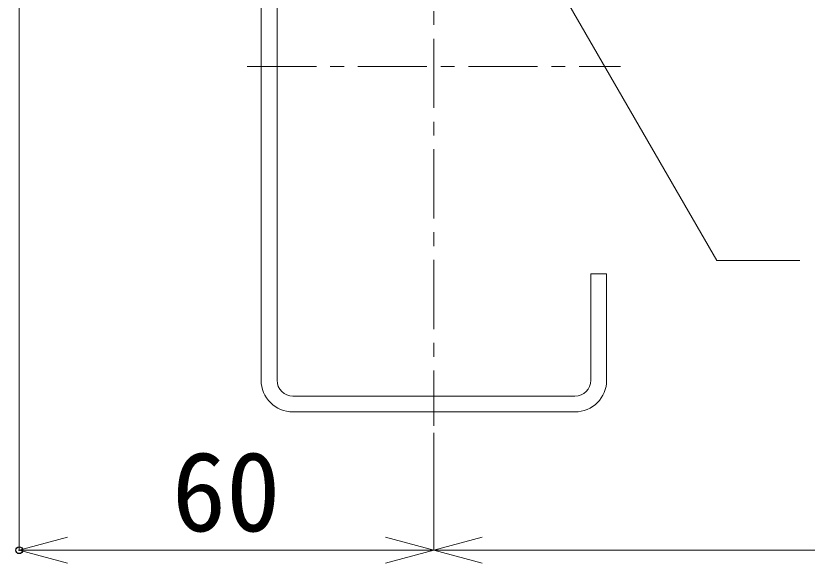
# Model space of a CAD drawing. Units: millimetres, scale not verified. Extents: x -840 to 840, y -594 to 594.
# Drawn here: x -331 to -216.5, y -320.3 to -241.1 of the extents above; entities that cross this region are included whole.
import ezdxf
from ezdxf.enums import TextEntityAlignment as Align

# ---------------------------------------------------------------- set-up
doc = ezdxf.new("R2010")
doc.units = ezdxf.units.MM
doc.header["$LTSCALE"] = 2
doc.header["$PDMODE"] = 32
doc.header["$PDSIZE"] = 1
doc.linetypes.add('CHAIN1', pattern=[8, 5, -1, 1, -1])
for name, color, linetype, lineweight in [('0-4_0', 7, 'Continuous', 9), ('0-7_鋼材(C型・H鋼ｅｔｃ)', 7, 'Continuous', 9), ('0-8_中心線', 2, 'CHAIN1', 9), ('0-C_寸法線', 7, 'Continuous', 9)]:
    doc.layers.add(name, color=color, linetype=linetype, lineweight=lineweight)
doc.layers.add('0-E_Defpoints', color=7, linetype='Continuous')
doc.styles.add('ＭＳ ゴシック', font='')
doc.styles.get('ＭＳ ゴシック').set_extended_font_data('MS Gothic')

# ---------------------------------------------------------------- blocks, each defined once
blk = doc.blocks.new('_Open30')
at = {"layer": '0-4_0'}
blk.add_line((0, 0), (-2, 0), dxfattribs=at)
blk.add_lwpolyline([(-2, 0.5359), (0, 0), (-2, -0.5359)], dxfattribs=at)

msp = doc.modelspace()

# ---------------------------------------------------------------- linework, layer by layer
at = {"layer": '0-7_鋼材(C型・H鋼ｅｔｃ)'}
for p, q in [((-295.515, -203.054), (-295.515, -293.854)), ((-293.215, -293.854), (-293.215, -203.054)), ((-250.115, -296.154), (-290.915, -296.154)), ((-290.915, -298.454), (-250.115, -298.454))]:
    msp.add_line(p, q, dxfattribs=at)
msp.add_lwpolyline([(-245.515, -293.854), (-245.515, -278.454), (-247.815, -278.454), (-247.815, -293.854)], dxfattribs=at)
for centre, radius, start, end in [((-290.915, -293.854), 4.6, 180, 270), ((-290.915, -293.854), 2.3, 180, 270), ((-250.115, -293.854), 4.6, 270, 0), ((-250.115, -293.854), 2.3, 270, 0)]:
    msp.add_arc(centre, radius, start, end, dxfattribs=at)
at = {"layer": '0-8_中心線'}
for p, q in [((-270.515, -196.454), (-270.515, -300.454)), ((-297.515, -248.454), (-243.515, -248.454))]:
    msp.add_line(p, q, dxfattribs=at)
at = {"layer": '0-C_寸法線'}
for p, q in [((-330.515, -199.454), (-330.515, -318.454)), ((-264.099, -216.742), (-229.575, -276.541)), ((-229.575, -276.541), (-217.575, -276.541)), ((-270.515, -301.454), (-270.515, -318.454)), ((-270.515, -301.454), (-270.515, -318.454)), ((-277.515, -318.454), (-323.515, -318.454)), ((-263.515, -318.454), (472.485, -318.454))]:
    msp.add_line(p, q, dxfattribs=at)
at = {"layer": '0-E_Defpoints'}
msp.add_point((-330.515, -318.454), dxfattribs=at)

# ---------------------------------------------------------------- block references
at = {"layer": '0-C_寸法線', "xscale": 3.5, "yscale": 3.5, "rotation": 180}
for p in [(-330.515, -318.454), (-270.515, -318.454)]:
    msp.add_blockref('_Open30', p, dxfattribs=at)
at = {"layer": '0-C_寸法線', "xscale": 3.5, "yscale": 3.5}
msp.add_blockref('_Open30', (-270.515, -318.454), dxfattribs=at)

# ---------------------------------------------------------------- texts
at = {"layer": '0-C_寸法線', "style": 'ＭＳ ゴシック'}
msp.add_text('60', height=11.54, dxfattribs=at).set_placement((-308.435, -319.175), align=Align.BOTTOM_LEFT)

doc.saveas('drawing.dxf')
